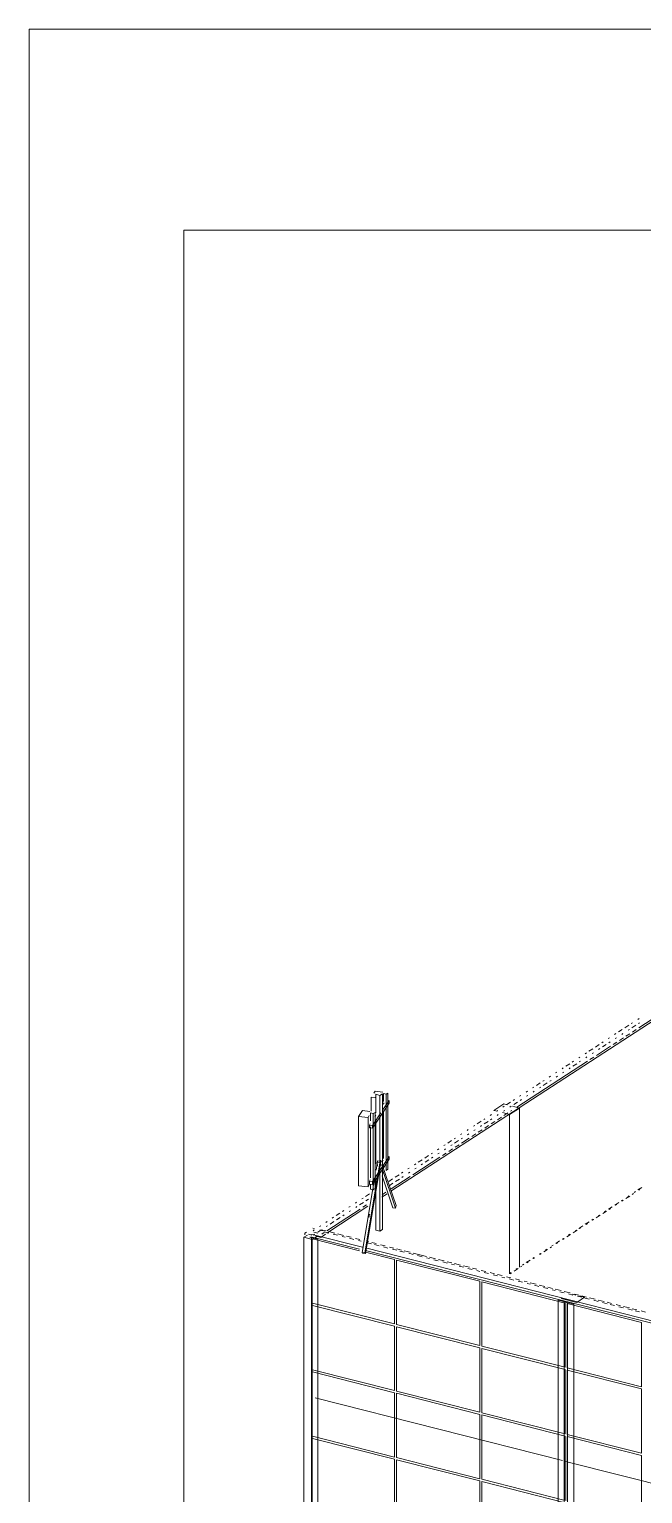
# Paper-space layout '02 Building 3D Model' of a CAD drawing. Header units: millimetres. Extents: x 5 to 415, y 7 to 290.
# Drawn here: x 5 to 44.7, y 195.2 to 290 of the extents above; entities that cross this region are included whole.
import ezdxf

# ---------------------------------------------------------------- set-up
doc = ezdxf.new("R2010")
doc.units = ezdxf.units.MM
doc.layers.add('MODEL_3D_VIEW', color=7, linetype='Continuous', lineweight=9)
doc.layers.add('SHEET', color=7, linetype='Continuous')

# ---------------------------------------------------------------- blocks, each defined once
blk = doc.blocks.new('SHEET_02_BUILDING_3D')
at = {"layer": 'MODEL_3D_VIEW', "lineweight": 9}
for p, q in [((48.478, 227.876), (28.39, 214.8)), ((44.415, 225.377), (48.316, 227.917)), ((44.017, 225.704), (43.934, 225.65)), ((44.432, 225.974), (44.349, 225.92)), ((44.391, 225.655), (44.474, 225.709)), ((42.523, 224.731), (42.44, 224.677)), ((42.938, 225.001), (42.855, 224.947)), ((42.895, 224.681), (42.978, 224.735)), ((43.353, 225.272), (43.104, 225.109)), ((43.17, 224.567), (43.419, 224.729)), ((43.311, 224.951), (43.394, 225.006)), ((43.768, 225.542), (43.519, 225.38)), ((43.585, 224.837), (43.834, 224.999)), ((43.726, 225.222), (43.809, 225.276)), ((43.976, 225.384), (44.225, 225.546)), ((44, 225.107), (44.249, 225.269)), ((41.029, 223.759), (40.946, 223.705)), ((41.444, 224.029), (41.195, 223.867)), ((41.4, 223.707), (41.483, 223.762)), ((41.859, 224.299), (41.61, 224.137)), ((41.675, 223.594), (42.588, 224.189)), ((41.815, 223.978), (41.898, 224.032)), ((42.108, 224.461), (42.025, 224.407)), ((42.064, 224.14), (42.314, 224.302)), ((42.48, 224.411), (42.563, 224.465)), ((42.754, 224.297), (43.004, 224.459)), ((36.529, 220.244), (41.094, 223.216)), ((39.535, 222.786), (39.452, 222.732)), ((39.95, 223.056), (39.701, 222.894)), ((39.904, 222.734), (39.987, 222.788)), ((40.199, 223.218), (40.116, 223.164)), ((40.153, 222.896), (40.402, 223.058)), ((40.614, 223.489), (40.531, 223.435)), ((40.569, 223.167), (40.652, 223.221)), ((40.984, 223.437), (41.067, 223.491)), ((41.26, 223.324), (41.509, 223.486)), ((38.041, 221.814), (37.792, 221.651)), ((38.29, 221.976), (38.207, 221.922)), ((38.242, 221.652), (38.491, 221.814)), ((38.705, 222.246), (38.622, 222.192)), ((38.657, 221.922), (38.74, 221.977)), ((39.12, 222.516), (39.037, 222.462)), ((39.073, 222.193), (39.156, 222.247)), ((39.488, 222.463), (39.571, 222.517)), ((27.119, 220.895), (27.364, 220.868)), ((27.119, 219.975), (27.119, 220.895)), ((27.366, 221.269), (27.284, 221.144)), ((27.857, 221.215), (27.366, 221.269)), ((27.409, 221.076), (27.678, 221.007)), ((27.409, 219.877), (27.409, 221.076)), ((27.678, 221.007), (27.847, 221.117)), ((27.678, 212.217), (27.678, 221.007)), ((27.847, 221.117), (27.847, 212.326)), ((27.898, 221.126), (28.073, 221.082)), ((27.898, 220.613), (27.898, 221.126)), ((28.073, 221.082), (28.182, 221.153)), ((28.073, 216.15), (28.073, 221.082)), ((28.182, 221.153), (28.182, 216.221)), ((36.796, 221.003), (36.713, 220.949)), ((37.211, 221.273), (37.128, 221.219)), ((37.162, 220.949), (37.245, 221.003)), ((37.626, 221.543), (37.543, 221.489)), ((37.577, 221.219), (37.66, 221.273)), ((37.993, 221.49), (38.076, 221.544)), ((26.542, 220.022), (26.295, 219.647)), ((27.033, 219.968), (26.542, 220.022)), ((27.073, 219.879), (27.248, 219.835)), ((27.073, 219.365), (27.073, 219.879)), ((28.264, 220.496), (27.192, 218.875)), ((27.192, 219.063), (27.728, 219.874)), ((27.248, 219.835), (27.358, 219.906)), ((27.358, 219.906), (27.358, 214.974)), ((27.847, 220.054), (28.264, 220.685)), ((27.945, 220.527), (27.886, 220.437)), ((27.898, 216.914), (27.898, 219.996)), ((28.264, 220.685), (28.264, 220.496)), ((35.682, 220.449), (35.042, 220.032)), ((35.042, 220.032), (35.27, 219.975)), ((35.301, 220.031), (35.218, 219.976)), ((35.611, 219.888), (36.066, 219.772)), ((35.716, 220.301), (35.633, 220.247)), ((35.666, 219.975), (35.749, 220.029)), ((35.909, 220.391), (35.682, 220.449)), ((36.131, 220.571), (35.882, 220.409)), ((36.066, 219.772), (36.705, 220.189)), ((36.081, 220.246), (36.164, 220.3)), ((36.114, 219.974), (36.197, 220.028)), ((36.705, 220.189), (36.25, 220.304)), ((36.381, 220.733), (36.298, 220.679)), ((36.331, 220.408), (36.58, 220.57)), ((36.705, 209.882), (36.705, 220.189)), ((36.746, 220.678), (36.829, 220.733)), ((26.295, 219.647), (26.908, 219.58)), ((26.295, 215.151), (26.295, 219.647)), ((26.908, 219.58), (26.99, 219.705)), ((26.908, 219.58), (26.908, 215.083)), ((27.052, 219.175), (26.992, 219.085)), ((27.192, 219.063), (26.992, 219.085)), ((26.992, 219.085), (26.992, 218.897)), ((27.052, 218.987), (26.992, 218.897)), ((27.073, 215.666), (27.073, 218.954)), ((27.192, 218.875), (27.192, 219.063)), ((27.248, 214.902), (27.248, 219.835)), ((27.409, 219.716), (27.35, 219.626)), ((27.409, 216.581), (27.409, 219.378)), ((33.807, 219.058), (33.724, 219.004)), ((34.222, 219.328), (33.973, 219.166)), ((34.17, 219.002), (34.253, 219.056)), ((34.471, 219.49), (34.388, 219.436)), ((34.419, 219.164), (34.669, 219.326)), ((34.454, 218.894), (34.703, 219.056)), ((34.886, 219.76), (34.803, 219.706)), ((34.835, 219.434), (34.918, 219.488)), ((34.869, 219.164), (35.118, 219.326)), ((35.25, 219.705), (35.333, 219.759)), ((35.284, 219.434), (35.533, 219.596)), ((35.699, 219.704), (35.948, 219.866)), ((36.066, 209.465), (36.066, 219.772)), ((26.992, 218.897), (27.192, 218.875)), ((32.313, 218.085), (32.064, 217.923)), ((32.562, 218.247), (32.479, 218.193)), ((32.508, 217.92), (32.757, 218.082)), ((32.977, 218.518), (32.894, 218.464)), ((32.924, 218.19), (33.007, 218.244)), ((32.959, 217.921), (33.458, 218.245)), ((33.392, 218.788), (33.309, 218.734)), ((33.339, 218.461), (33.422, 218.515)), ((33.624, 218.353), (33.873, 218.515)), ((33.755, 218.731), (33.838, 218.785)), ((34.039, 218.624), (34.288, 218.786)), ((27.192, 215.437), (28.264, 217.058)), ((28.264, 217.058), (28.264, 216.87)), ((30.819, 217.113), (30.57, 216.951)), ((31.068, 217.275), (30.985, 217.221)), ((31.483, 217.545), (31.4, 217.491)), ((31.428, 217.217), (31.511, 217.271)), ((31.714, 217.111), (31.963, 217.273)), ((31.898, 217.815), (31.815, 217.761)), ((31.843, 217.487), (31.926, 217.541)), ((32.129, 217.381), (32.378, 217.543)), ((32.259, 217.758), (32.342, 217.812)), ((32.544, 217.651), (32.793, 217.813)), ((26.705, 210.822), (27.694, 216.758)), ((26.741, 210.777), (27.73, 216.713)), ((28.264, 216.87), (27.192, 215.248)), ((27.526, 216.776), (27.425, 216.172)), ((27.511, 216.43), (27.528, 216.53)), ((27.526, 216.776), (27.694, 216.758)), ((27.526, 216.678), (27.694, 216.659)), ((27.694, 216.659), (27.73, 216.812)), ((27.694, 216.758), (27.73, 216.713)), ((27.76, 216.463), (27.694, 216.659)), ((27.73, 216.812), (27.763, 216.713)), ((27.886, 216.81), (27.826, 216.72)), ((28.684, 213.717), (27.826, 216.267)), ((27.829, 216.517), (28.72, 213.87)), ((27.898, 216.297), (27.898, 216.503)), ((28.182, 216.221), (28.073, 216.15)), ((29.574, 216.302), (29.491, 216.248)), ((29.805, 215.868), (31.548, 217.003)), ((29.989, 216.572), (29.906, 216.518)), ((29.932, 216.243), (30.015, 216.297)), ((30.404, 216.843), (30.155, 216.681)), ((30.348, 216.514), (30.431, 216.568)), ((30.597, 216.676), (30.846, 216.838)), ((31.012, 216.946), (31.096, 217)), ((26.908, 215.083), (26.295, 215.151)), ((26.99, 215.208), (26.908, 215.083)), ((27.052, 215.549), (26.992, 215.459)), ((27.192, 215.437), (26.992, 215.459)), ((26.992, 215.459), (26.992, 215.27)), ((26.992, 215.27), (27.192, 215.248)), ((27.073, 214.947), (27.073, 215.255)), ((27.192, 215.248), (27.192, 215.437)), ((27.341, 215.669), (27.257, 215.166)), ((27.409, 212.285), (27.409, 215.482)), ((28.515, 213.736), (27.823, 215.795)), ((27.858, 215.947), (27.825, 216.045)), ((28.495, 215.6), (28.246, 215.438)), ((28.27, 215.161), (28.519, 215.324)), ((28.394, 214.949), (29.639, 215.76)), ((28.91, 215.87), (28.661, 215.708)), ((28.686, 215.432), (28.935, 215.594)), ((29.159, 216.032), (29.076, 215.978)), ((29.101, 215.702), (29.184, 215.756)), ((29.517, 215.973), (29.6, 216.027)), ((26.585, 214.357), (26.502, 214.303)), ((27.224, 214.965), (26.536, 210.84)), ((27.001, 214.627), (26.752, 214.465)), ((26.774, 214.188), (26.941, 214.296)), ((27.248, 214.902), (27.073, 214.947)), ((27.358, 214.974), (27.248, 214.902)), ((28.141, 214.638), (27.808, 214.422)), ((27.813, 214.571), (28.062, 214.733)), ((43.284, 214.18), (43.367, 214.235)), ((43.331, 214.169), (43.414, 214.223)), ((43.58, 214.331), (43.829, 214.493)), ((43.699, 214.451), (43.782, 214.505)), ((43.995, 214.601), (44.078, 214.655)), ((44.114, 214.721), (44.197, 214.775)), ((44.363, 214.883), (44.612, 215.045)), ((44.41, 214.871), (44.493, 214.925)), ((26.895, 213.828), (24.239, 212.099)), ((24.244, 212.248), (26.402, 213.653)), ((25.091, 213.385), (24.842, 213.223)), ((25.34, 213.547), (25.257, 213.493)), ((25.279, 213.214), (25.362, 213.268)), ((25.755, 213.817), (25.672, 213.763)), ((25.694, 213.485), (25.777, 213.539)), ((26.17, 214.087), (26.087, 214.033)), ((26.11, 213.755), (26.193, 213.809)), ((26.359, 213.917), (26.608, 214.08)), ((26.568, 213.761), (26.817, 213.923)), ((26.958, 213.11), (26.991, 213.311)), ((28.684, 213.717), (28.515, 213.736)), ((28.72, 213.87), (28.684, 213.717)), ((41.671, 213.088), (41.92, 213.25)), ((41.79, 213.208), (41.873, 213.262)), ((42.086, 213.358), (42.335, 213.52)), ((42.205, 213.478), (42.288, 213.532)), ((42.454, 213.64), (42.703, 213.802)), ((42.501, 213.628), (42.584, 213.682)), ((42.869, 213.91), (43.118, 214.072)), ((42.916, 213.898), (42.999, 213.952)), ((23.443, 212.379), (23.329, 212.408)), ((23.431, 212.304), (23.348, 212.25)), ((23.846, 212.574), (23.763, 212.52)), ((23.783, 212.24), (23.866, 212.295)), ((24.011, 212.235), (23.784, 212.293)), ((23.891, 212.311), (24.178, 212.238)), ((24.261, 212.844), (24.178, 212.79)), ((24.198, 212.511), (24.282, 212.565)), ((24.448, 212.673), (24.697, 212.835)), ((24.676, 213.114), (24.593, 213.06)), ((24.863, 212.944), (25.112, 213.106)), ((27.847, 212.326), (27.678, 212.217)), ((40.545, 212.397), (40.794, 212.56)), ((40.592, 212.385), (40.675, 212.439)), ((40.96, 212.668), (41.209, 212.83)), ((41.007, 212.656), (41.09, 212.71)), ((41.375, 212.938), (41.458, 212.992)), ((41.422, 212.926), (41.505, 212.98)), ((22.988, 211.967), (22.764, 211.821)), ((22.764, 211.821), (23.302, 211.684)), ((22.764, 211.821), (22.764, 91.216)), ((22.925, 212.145), (22.824, 212.08)), ((22.824, 212.08), (22.824, 211.979)), ((23.052, 212.022), (23.279, 211.964)), ((23.248, 211.795), (23.141, 211.822)), ((23.661, 211.698), (23.149, 211.828)), ((26.361, 211.059), (23.201, 211.862)), ((23.37, 211.971), (23.235, 212.006)), ((23.248, 91.191), (23.248, 211.795)), ((23.302, 211.684), (23.639, 211.903)), ((23.302, 91.079), (23.302, 211.684)), ((26.36, 210.948), (23.324, 211.72)), ((23.367, 211.97), (23.451, 212.024)), ((23.386, 211.982), (26.546, 211.179)), ((23.394, 212.163), (23.653, 212.097)), ((23.506, 211.906), (23.848, 211.819)), ((23.79, 212.245), (23.656, 212.158)), ((23.661, 91.093), (23.661, 211.698)), ((23.848, 211.819), (24.151, 212.017)), ((23.912, 212.032), (24.078, 212.14)), ((24.365, 212.099), (24.078, 212.172)), ((24.37, 212.189), (24.753, 212.092)), ((24.939, 211.953), (24.652, 212.026)), ((24.944, 212.043), (25.327, 211.946)), ((25.418, 211.832), (25.226, 211.88)), ((25.519, 211.897), (25.806, 211.824)), ((25.992, 211.686), (25.705, 211.759)), ((26.093, 211.751), (26.381, 211.678)), ((26.471, 211.564), (26.28, 211.613)), ((27.141, 211.394), (26.854, 211.467)), ((26.859, 211.557), (26.955, 211.532)), ((27.146, 211.484), (27.434, 211.411)), ((27.62, 211.272), (27.333, 211.345)), ((27.678, 212.217), (27.409, 212.285)), ((39.051, 211.425), (39.3, 211.587)), ((39.098, 211.413), (39.181, 211.467)), ((39.466, 211.695), (39.549, 211.749)), ((39.513, 211.683), (39.596, 211.737)), ((39.762, 211.845), (40.011, 212.007)), ((39.881, 211.965), (39.964, 212.019)), ((40.177, 212.115), (40.426, 212.277)), ((40.296, 212.235), (40.379, 212.289)), ((26.536, 210.84), (26.572, 210.796)), ((26.705, 210.822), (26.536, 210.84)), ((26.572, 210.796), (26.741, 210.777)), ((26.741, 210.777), (26.705, 210.822)), ((26.737, 211.131), (139.139, 182.563)), ((138.954, 182.442), (26.744, 210.961)), ((28.613, 210.376), (26.752, 210.849)), ((27.721, 211.338), (28.008, 211.265)), ((28.194, 211.126), (27.907, 211.199)), ((28.295, 211.192), (28.583, 211.119)), ((28.769, 210.98), (28.482, 211.053)), ((28.774, 211.07), (29.061, 210.997)), ((29.248, 210.858), (28.96, 210.931)), ((29.253, 210.948), (29.636, 210.851)), ((29.822, 210.712), (29.535, 210.785)), ((29.827, 210.802), (30.689, 210.583)), ((30.397, 210.566), (30.109, 210.639)), ((30.875, 210.445), (30.684, 210.493)), ((30.88, 210.535), (31.263, 210.437)), ((37.556, 210.452), (37.639, 210.506)), ((37.604, 210.44), (37.687, 210.494)), ((37.971, 210.722), (38.054, 210.776)), ((38.019, 210.71), (38.102, 210.765)), ((38.268, 210.873), (38.517, 211.035)), ((38.386, 210.993), (38.469, 211.047)), ((38.683, 211.143), (38.766, 211.197)), ((38.802, 211.263), (38.885, 211.317)), ((28.613, 206.214), (28.613, 210.376)), ((34.134, 208.973), (28.748, 210.342)), ((28.748, 210.342), (28.748, 206.179)), ((31.45, 210.299), (31.162, 210.372)), ((31.455, 210.389), (31.838, 210.291)), ((32.024, 210.153), (31.737, 210.226)), ((32.029, 210.243), (32.317, 210.17)), ((32.503, 210.031), (32.311, 210.08)), ((32.508, 210.121), (32.891, 210.024)), ((33.077, 209.885), (32.79, 209.958)), ((33.083, 209.975), (33.466, 209.878)), ((33.652, 209.739), (33.365, 209.812)), ((33.657, 209.829), (33.944, 209.756)), ((34.13, 209.617), (33.939, 209.666)), ((34.231, 209.683), (34.519, 209.61)), ((34.705, 209.471), (34.418, 209.544)), ((34.806, 209.537), (35.093, 209.464)), ((36.062, 209.48), (36.145, 209.534)), ((36.109, 209.468), (36.192, 209.522)), ((36.358, 209.63), (36.607, 209.792)), ((36.477, 209.75), (36.56, 209.804)), ((36.773, 209.9), (36.856, 209.954)), ((36.892, 210.02), (36.975, 210.074)), ((37.141, 210.182), (37.39, 210.344)), ((37.188, 210.17), (37.271, 210.224)), ((34.134, 204.81), (34.134, 208.973)), ((39.655, 207.569), (34.269, 208.938)), ((34.269, 208.938), (34.269, 204.776)), ((35.279, 209.325), (34.992, 209.398)), ((35.285, 209.415), (35.572, 209.342)), ((35.758, 209.204), (35.567, 209.252)), ((35.859, 209.269), (36.146, 209.196)), ((36.333, 209.058), (36.045, 209.131)), ((36.434, 209.123), (36.721, 209.05)), ((36.907, 208.912), (36.62, 208.985)), ((37.008, 208.977), (37.199, 208.929)), ((37.386, 208.79), (37.194, 208.839)), ((37.391, 208.88), (37.774, 208.783)), ((37.96, 208.644), (37.673, 208.717)), ((37.965, 208.734), (38.348, 208.637)), ((38.535, 208.498), (38.247, 208.571)), ((38.54, 208.588), (38.827, 208.515)), ((23.324, 207.558), (28.613, 206.214)), ((39.013, 208.376), (38.822, 208.425)), ((39.019, 208.466), (39.402, 208.369)), ((40.224, 207.488), (39.201, 207.748)), ((39.201, 207.748), (39.201, 87.144)), ((39.588, 208.23), (39.301, 208.303)), ((39.388, 207.87), (40.411, 207.61)), ((39.593, 208.32), (39.976, 208.223)), ((39.812, 207.585), (39.596, 207.64)), ((39.596, 207.64), (39.596, 87.036)), ((39.655, 203.407), (39.655, 207.569)), ((39.812, 86.981), (39.812, 207.585)), ((40.162, 208.084), (39.875, 208.157)), ((40.347, 208.083), (40.12, 208.141)), ((40.263, 208.15), (40.55, 208.077)), ((40.411, 207.61), (40.916, 207.938)), ((40.737, 207.938), (40.449, 208.011)), ((40.916, 207.938), (40.575, 208.025)), ((40.742, 208.028), (41.029, 207.955)), ((41.215, 207.817), (40.928, 207.89)), ((41.221, 207.907), (41.604, 207.809)), ((41.79, 207.671), (41.503, 207.744)), ((41.795, 207.761), (42.178, 207.663)), ((42.364, 207.525), (42.077, 207.598)), ((42.37, 207.615), (42.657, 207.542)), ((28.613, 206.069), (23.324, 207.413)), ((44.593, 206.314), (39.79, 207.535)), ((39.79, 207.535), (39.79, 203.373)), ((40.224, 86.884), (40.224, 207.488)), ((42.843, 207.403), (42.556, 207.476)), ((42.944, 207.469), (43.231, 207.396)), ((43.418, 207.257), (43.13, 207.33)), ((43.423, 207.347), (43.806, 207.25)), ((43.992, 207.111), (43.705, 207.184)), ((43.997, 207.201), (44.284, 207.128)), ((44.471, 206.989), (44.183, 207.062)), ((44.572, 207.055), (44.859, 206.982)), ((28.613, 201.906), (28.613, 206.069)), ((28.748, 206.179), (34.134, 204.81)), ((34.134, 204.665), (28.748, 206.034)), ((28.748, 206.034), (28.748, 201.872)), ((44.593, 202.152), (44.593, 206.314)), ((34.269, 204.776), (39.655, 203.407)), ((34.134, 200.503), (34.134, 204.665)), ((39.655, 203.262), (34.269, 204.631)), ((34.269, 204.631), (34.269, 200.469)), ((23.324, 203.25), (28.613, 201.906)), ((28.613, 201.761), (23.324, 203.105)), ((39.655, 199.1), (39.655, 203.262)), ((39.79, 203.373), (44.593, 202.152)), ((44.593, 202.007), (39.79, 203.228)), ((39.79, 203.228), (39.79, 199.066)), ((28.748, 201.872), (34.134, 200.503)), ((44.593, 197.845), (44.593, 202.007)), ((23.488, 201.431), (39.478, 197.368)), ((28.613, 197.599), (28.613, 201.761)), ((34.134, 200.358), (28.748, 201.727)), ((28.748, 201.727), (28.748, 197.565)), ((34.134, 196.196), (34.134, 200.358)), ((34.269, 200.469), (39.655, 199.1)), ((39.655, 198.955), (34.269, 200.324)), ((34.269, 200.324), (34.269, 196.162)), ((39.79, 199.066), (44.593, 197.845)), ((23.324, 198.943), (28.613, 197.599)), ((28.613, 197.454), (23.324, 198.798)), ((39.655, 194.792), (39.655, 198.955)), ((44.593, 197.7), (39.79, 198.921)), ((39.79, 198.921), (39.79, 194.758)), ((28.613, 193.292), (28.613, 197.454)), ((28.748, 197.565), (34.134, 196.196)), ((34.134, 196.051), (28.748, 197.42)), ((28.748, 197.42), (28.748, 193.257)), ((39.669, 197.319), (54.796, 193.474)), ((44.593, 193.538), (44.593, 197.7)), ((34.134, 191.888), (34.134, 196.051)), ((34.269, 196.162), (39.655, 194.792)), ((39.655, 194.647), (34.269, 196.016)), ((34.269, 196.016), (34.269, 191.854))]:
    blk.add_line(p, q, dxfattribs=at)
at = {"layer": 'SHEET', "lineweight": 18}
for p, q in [((5, 290), (415, 290)), ((5, 7), (5, 290)), ((15, 277), (331, 277)), ((15, 17), (15, 277))]:
    blk.add_line(p, q, dxfattribs=at)

psp = doc.layouts.new('02 Building 3D Model')

# ---------------------------------------------------------------- block references
psp.add_blockref('SHEET_02_BUILDING_3D', (0, 0))

doc.saveas('drawing.dxf')
